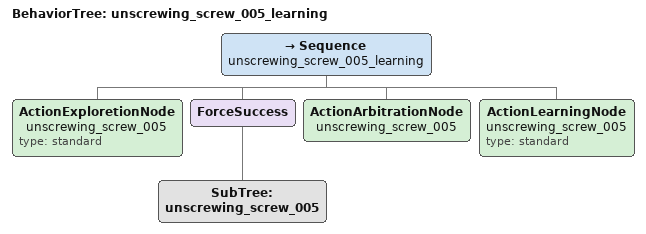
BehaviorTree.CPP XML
<?xml version="1.0"?>
<root BTCPP_format="4">
  <BehaviorTree ID="unscrewing_screw_005_learning">
    <Sequence name="unscrewing_screw_005_learning">

      <ActionExploretionNode name="unscrewing_screw_005" type="standard"/>
      <ForceSuccess>
        <SubTree ID='unscrewing_screw_005'/>
      </ForceSuccess>
      <ActionArbitrationNode name="unscrewing_screw_005"/>
      <ActionLearningNode    name="unscrewing_screw_005" type="standard"/>

    </Sequence>
  </BehaviorTree>
</root>
